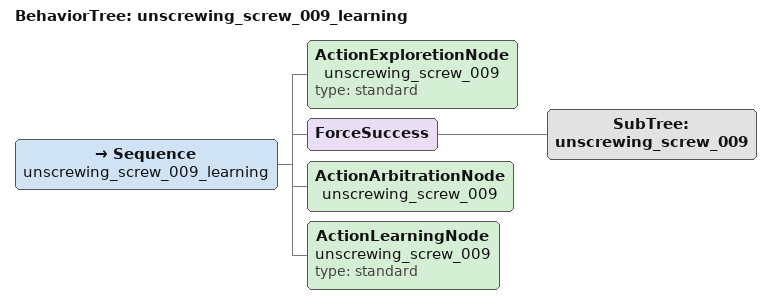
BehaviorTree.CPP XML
<?xml version="1.0"?>
<root BTCPP_format="4">
  <BehaviorTree ID="unscrewing_screw_009_learning">
    <Sequence name="unscrewing_screw_009_learning">

      <ActionExploretionNode name="unscrewing_screw_009" type="standard"/>
      <ForceSuccess>
        <SubTree ID='unscrewing_screw_009'/>
      </ForceSuccess>
      <ActionArbitrationNode name="unscrewing_screw_009"/>
      <ActionLearningNode    name="unscrewing_screw_009" type="standard"/>

    </Sequence>
  </BehaviorTree>
</root>
